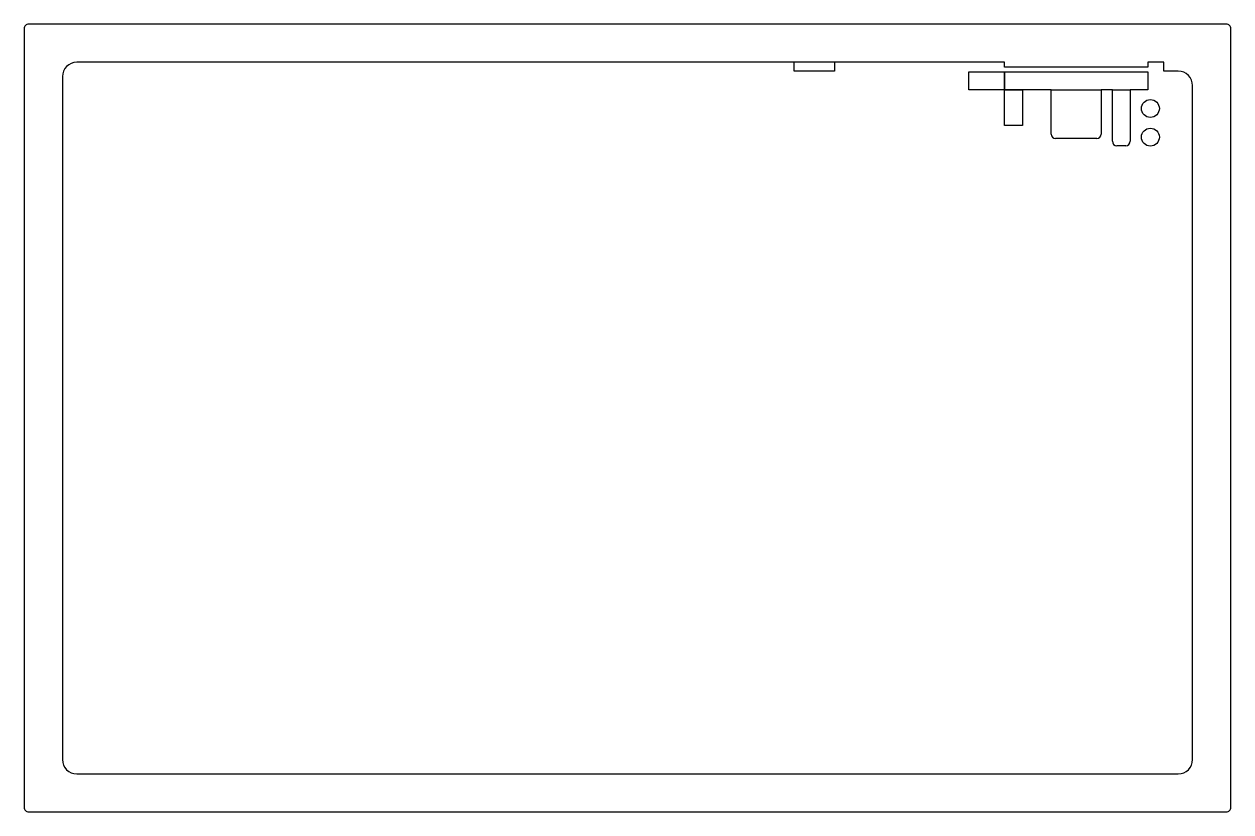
# Model space of a CAD drawing. Header units: inches. Extents: x 0 to 33.7, y -22 to 0.
import ezdxf

# ---------------------------------------------------------------- set-up
doc = ezdxf.new("R2010")
doc.units = ezdxf.units.IN
doc.layers.get('0').update_dxf_attribs({"linetype": 'CONTINUOUS'})

msp = doc.modelspace()

# ---------------------------------------------------------------- linework, layer by layer
for p, q in [((21.505, -1.315), (21.505, -1.065)), ((22.63, -1.315), (21.505, -1.315)), ((22.63, -1.065), (22.63, -1.315)), ((26.38, -1.835), (26.38, -1.335)), ((26.38, -1.335), (27.38, -1.335)), ((27, -1.335), (27.38, -1.335)), ((27.38, -1.335), (31.38, -1.335)), ((27.38, -1.835), (27.38, -1.335)), ((27.38, -1.335), (27.38, -1.835)), ((27.38, -1.335), (27.38, -1.835)), ((31.38, -1.335), (31.38, -1.835)), ((27.38, -1.835), (26.38, -1.835)), ((27.38, -1.835), (27, -1.835)), ((28.68, -1.835), (27.38, -1.835)), ((27.38, -1.835), (27.88, -1.835)), ((27.38, -2.835), (27.38, -1.835)), ((27.88, -1.835), (27.88, -2.835)), ((28.68, -3.07), (28.68, -1.835)), ((28.68, -1.835), (30.08, -1.835)), ((30.08, -1.835), (30.08, -3.07)), ((30.39, -1.835), (30.08, -1.835)), ((30.39, -3.27), (30.39, -1.835)), ((30.39, -1.835), (30.89, -1.835)), ((30.89, -1.835), (30.89, -3.27)), ((31.38, -1.835), (30.89, -1.835)), ((27.88, -2.835), (27.38, -2.835)), ((29.955, -3.195), (28.805, -3.195)), ((30.765, -3.395), (30.515, -3.395))]:
    msp.add_line(p, q)
for points in [[(33.575, 0), (0.125, 0, 0.414214), (0, -0.125), (0, -21.875, 0.414214), (0.125, -22), (33.575, -22, 0.414214), (33.7, -21.875), (33.7, -0.125, 0.414214)], [(32.63, -20.54), (32.63, -1.715, 0.414214), (32.23, -1.315), (31.825, -1.315), (31.825, -1.065), (31.38, -1.065), (31.38, -1.2), (27.38, -1.2), (27.38, -1.065), (1.47, -1.065, 0.414214), (1.07, -1.465), (1.07, -20.54, 0.414214), (1.47, -20.94), (32.23, -20.94, 0.414214)]]:
    msp.add_lwpolyline(points, format="xyb", close=True)
for centre in [(31.453, -2.356), (31.453, -3.156)]:
    msp.add_circle(centre, 0.25)
for centre, start, end in [((28.805, -3.07), 180, 270), ((29.955, -3.07), -90, 0), ((30.515, -3.27), 180, 270), ((30.765, -3.27), -90, 0)]:
    msp.add_arc(centre, 0.125, start, end)

doc.saveas('drawing.dxf')
